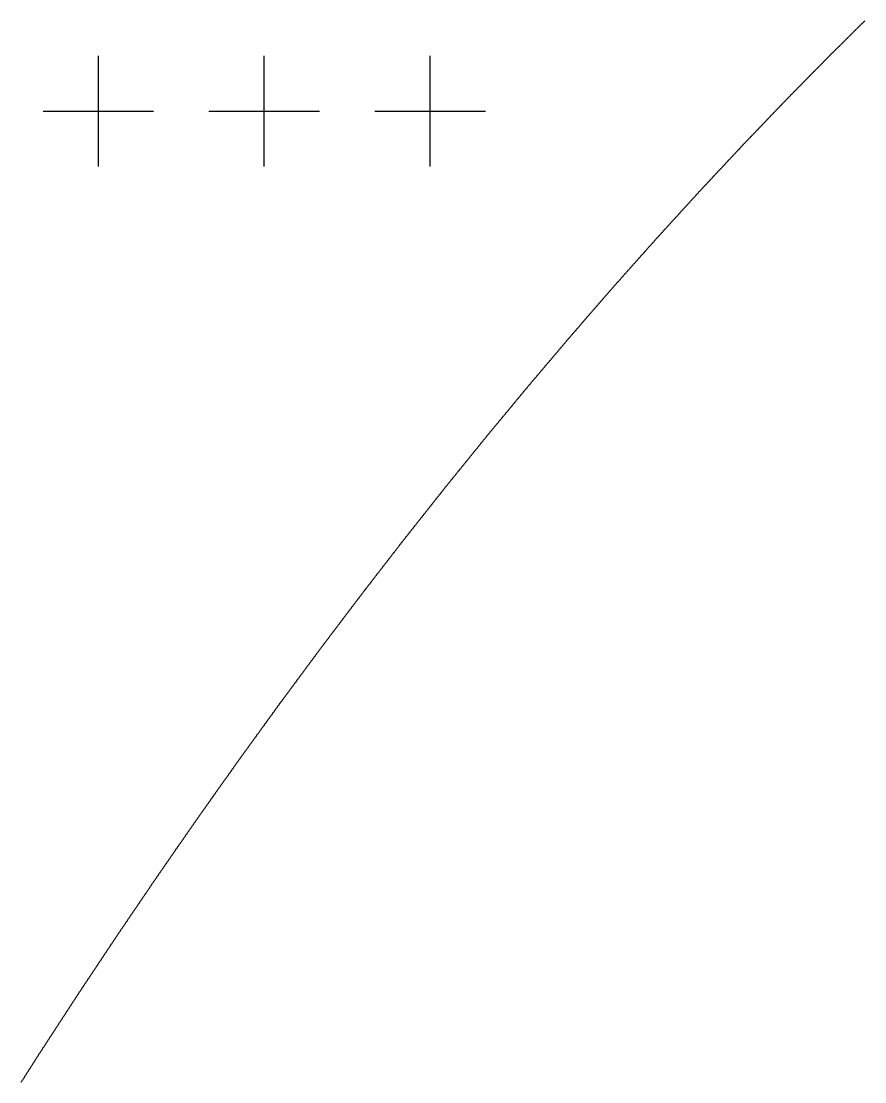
# Model space of a CAD drawing. Extents: x 2 to 292, y 1 to 254.
# Drawn here: x 76.18 to 91.43, y 37.47 to 56.65 of the extents above; entities that cross this region are included whole.
import ezdxf

# ---------------------------------------------------------------- set-up
doc = ezdxf.new("R2010")
doc.units = 0
doc.header["$PDMODE"] = 2
doc.header["$PDSIZE"] = 1
doc.layers.get('0').update_dxf_attribs({"linetype": 'CONTINUOUS'})
doc.layers.add('DRILLING', color=3, linetype='CONTINUOUS')

# ---------------------------------------------------------------- blocks, each defined once
blk = doc.blocks.new('*U101')
at = {"layer": 'DRILLING'}
blk.add_point((0, 0), dxfattribs=at)
blk = doc.blocks.new('*U102')
at = {"layer": 'DRILLING', "color": 0, "linetype": 'BYBLOCK'}
for p in [(0, 0), (3, 0), (6, 0)]:
    blk.add_blockref('*U101', p, dxfattribs=at)

msp = doc.modelspace()

# ---------------------------------------------------------------- linework, layer by layer
msp.add_polyline3d([(76.1783, 37.4663, 0), (76.1855, 37.4777, 0), (76.1927, 37.4891, 0), (76.2, 37.5005, 0), (76.2072, 37.5119, 0), (76.2144, 37.5233, 0), (76.2217, 37.5347, 0), (76.2289, 37.546, 0), (76.2361, 37.5574, 0), (76.2434, 37.5688, 0), (76.2506, 37.5802, 0), (76.2578, 37.5916, 0), (76.2651, 37.603, 0), (76.2723, 37.6143, 0), (76.2795, 37.6257, 0), (76.2868, 37.6371, 0), (76.294, 37.6485, 0), (76.3012, 37.6599, 0), (76.3085, 37.6713, 0), (76.3157, 37.6827, 0), (76.3229, 37.694, 0), (76.3302, 37.7054, 0), (76.3374, 37.7168, 0), (76.3446, 37.7282, 0), (76.3519, 37.7396, 0), (76.3591, 37.751, 0), (76.3663, 37.7623, 0), (76.3736, 37.7737, 0), (76.3808, 37.7851, 0), (76.388, 37.7965, 0), (76.3953, 37.8079, 0), (76.4025, 37.8193, 0), (76.4098, 37.8307, 0), (76.417, 37.842, 0), (76.4242, 37.8534, 0), (76.4315, 37.8648, 0), (76.4387, 37.8762, 0), (76.4459, 37.8876, 0), (76.4532, 37.899, 0), (76.4604, 37.9103, 0), (76.4676, 37.9217, 0), (76.4749, 37.9331, 0), (76.4822, 37.9444, 0), (76.4896, 37.9558, 0), (76.497, 37.9671, 0), (76.5043, 37.9784, 0), (76.5117, 37.9897, 0), (76.5191, 38.0011, 0), (76.5265, 38.0124, 0), (76.5338, 38.0237, 0), (76.5412, 38.035, 0), (76.5486, 38.0464, 0), (76.556, 38.0577, 0), (76.5633, 38.069, 0), (76.5707, 38.0803, 0), (76.5781, 38.0917, 0), (76.5855, 38.103, 0), (76.5928, 38.1143, 0), (76.6002, 38.1256, 0), (76.6076, 38.137, 0), (76.615, 38.1483, 0), (76.6223, 38.1596, 0), (76.6297, 38.1709, 0), (76.6371, 38.1823, 0), (76.6445, 38.1936, 0), (76.6518, 38.2049, 0), (76.6592, 38.2162, 0), (76.6666, 38.2276, 0), (76.674, 38.2389, 0), (76.6813, 38.2502, 0), (76.6887, 38.2615, 0), (76.6961, 38.2729, 0), (76.7035, 38.2842, 0), (76.7108, 38.2955, 0), (76.7182, 38.3068, 0), (76.7256, 38.3182, 0), (76.733, 38.3295, 0), (76.7403, 38.3408, 0), (76.7477, 38.3521, 0), (76.7551, 38.3635, 0), (76.7625, 38.3748, 0), (76.7698, 38.3861, 0), (76.7772, 38.3974, 0), (76.7846, 38.4088, 0), (76.792, 38.4201, 0), (76.7993, 38.4314, 0), (76.8067, 38.4428, 0), (76.8141, 38.4541, 0), (76.8215, 38.4654, 0), (76.8288, 38.4767, 0), (76.8362, 38.4881, 0), (76.8436, 38.4994, 0), (76.851, 38.5107, 0), (76.8583, 38.522, 0), (76.8657, 38.5334, 0), (76.8731, 38.5447, 0), (76.8805, 38.556, 0), (76.8878, 38.5673, 0), (76.8952, 38.5787, 0), (76.9026, 38.59, 0), (76.91, 38.6013, 0), (76.9173, 38.6126, 0), (76.9247, 38.624, 0), (76.9321, 38.6353, 0), (76.9395, 38.6466, 0), (76.9468, 38.6579, 0), (76.9542, 38.6693, 0), (76.9616, 38.6806, 0), (76.969, 38.6919, 0), (76.9763, 38.7032, 0), (76.9837, 38.7146, 0), (76.9911, 38.7259, 0), (76.9985, 38.7372, 0), (77.0058, 38.7485, 0), (77.0132, 38.7599, 0), (77.0206, 38.7712, 0), (77.028, 38.7825, 0), (77.0353, 38.7938, 0), (77.0427, 38.8052, 0), (77.0501, 38.8165, 0), (77.0575, 38.8278, 0), (77.0648, 38.8391, 0), (77.0722, 38.8505, 0), (77.0796, 38.8618, 0), (77.087, 38.8731, 0), (77.0943, 38.8844, 0), (77.1017, 38.8958, 0), (77.1091, 38.9071, 0), (77.1165, 38.9184, 0), (77.1238, 38.9297, 0), (77.1312, 38.9411, 0), (77.1386, 38.9524, 0), (77.146, 38.9637, 0), (77.1533, 38.975, 0), (77.1607, 38.9864, 0), (77.1681, 38.9977, 0), (77.1755, 39.009, 0), (77.1828, 39.0203, 0), (77.1902, 39.0317, 0), (77.1976, 39.0429, 0), (77.2051, 39.0541, 0), (77.2125, 39.0653, 0), (77.2199, 39.0765, 0), (77.2274, 39.0877, 0), (77.2348, 39.0989, 0), (77.2423, 39.1101, 0), (77.2497, 39.1213, 0), (77.2571, 39.1325, 0), (77.2646, 39.1436, 0), (77.272, 39.1548, 0), (77.2795, 39.166, 0), (77.2869, 39.1772, 0), (77.2944, 39.1884, 0), (77.3018, 39.1996, 0), (77.3092, 39.2108, 0), (77.3167, 39.222, 0), (77.3241, 39.2332, 0), (77.3316, 39.2444, 0), (77.339, 39.2555, 0), (77.3464, 39.2667, 0), (77.3539, 39.2779, 0), (77.3613, 39.2891, 0), (77.3688, 39.3003, 0), (77.3762, 39.3115, 0), (77.3837, 39.3227, 0), (77.3911, 39.3339, 0), (77.3985, 39.3451, 0), (77.406, 39.3563, 0), (77.4134, 39.3675, 0), (77.4209, 39.3786, 0), (77.4283, 39.3898, 0), (77.4357, 39.401, 0), (77.4432, 39.4122, 0), (77.4506, 39.4234, 0), (77.4581, 39.4346, 0), (77.4655, 39.4458, 0), (77.473, 39.457, 0), (77.4804, 39.4682, 0), (77.4878, 39.4794, 0), (77.4953, 39.4905, 0), (77.5027, 39.5017, 0), (77.5102, 39.5129, 0), (77.5176, 39.5241, 0), (77.525, 39.5353, 0), (77.5325, 39.5465, 0), (77.5399, 39.5577, 0), (77.5474, 39.5689, 0), (77.5548, 39.5801, 0), (77.5622, 39.5913, 0), (77.5697, 39.6024, 0), (77.5771, 39.6136, 0), (77.5846, 39.6248, 0), (77.592, 39.636, 0), (77.5995, 39.6472, 0), (77.6069, 39.6584, 0), (77.6143, 39.6696, 0), (77.6218, 39.6808, 0), (77.6292, 39.692, 0), (77.6367, 39.7032, 0), (77.6441, 39.7143, 0), (77.6515, 39.7255, 0), (77.659, 39.7367, 0), (77.6664, 39.7479, 0), (77.6739, 39.7591, 0), (77.6813, 39.7703, 0), (77.6888, 39.7815, 0), (77.6962, 39.7927, 0), (77.7036, 39.8039, 0), (77.7111, 39.8151, 0), (77.7185, 39.8263, 0), (77.726, 39.8374, 0), (77.7334, 39.8486, 0), (77.7408, 39.8598, 0), (77.7483, 39.871, 0), (77.7557, 39.8822, 0), (77.7632, 39.8934, 0), (77.7706, 39.9046, 0), (77.7781, 39.9158, 0), (77.7855, 39.927, 0), (77.7929, 39.9382, 0), (77.8004, 39.9493, 0), (77.8078, 39.9605, 0), (77.8153, 39.9717, 0), (77.8227, 39.9829, 0), (77.8301, 39.9941, 0), (77.8376, 40.0053, 0), (77.845, 40.0165, 0), (77.8525, 40.0277, 0), (77.8599, 40.0389, 0), (77.8673, 40.0501, 0), (77.8748, 40.0612, 0), (77.8822, 40.0724, 0), (77.8897, 40.0836, 0), (77.8971, 40.0948, 0), (77.9046, 40.106, 0), (77.912, 40.1172, 0), (77.9194, 40.1284, 0), (77.9269, 40.1394, 0), (77.9344, 40.1504, 0), (77.9419, 40.1615, 0), (77.9493, 40.1725, 0), (77.9568, 40.1835, 0), (77.9643, 40.1945, 0), (77.9718, 40.2055, 0), (77.9793, 40.2165, 0), (77.9867, 40.2275, 0), (77.9942, 40.2385, 0), (78.0017, 40.2495, 0), (78.0092, 40.2606, 0), (78.0167, 40.2716, 0), (78.0241, 40.2826, 0), (78.0316, 40.2936, 0), (78.0391, 40.3046, 0), (78.0466, 40.3156, 0), (78.0541, 40.3266, 0), (78.0615, 40.3376, 0), (78.069, 40.3487, 0), (78.0765, 40.3597, 0), (78.084, 40.3707, 0), (78.0915, 40.3817, 0), (78.0989, 40.3927, 0), (78.1064, 40.4037, 0), (78.1139, 40.4147, 0), (78.1214, 40.4257, 0), (78.1288, 40.4367, 0), (78.1363, 40.4478, 0), (78.1438, 40.4588, 0), (78.1513, 40.4698, 0), (78.1588, 40.4808, 0), (78.1662, 40.4918, 0), (78.1737, 40.5028, 0), (78.1812, 40.5138, 0), (78.1887, 40.5248, 0), (78.1962, 40.5359, 0), (78.2036, 40.5469, 0), (78.2111, 40.5579, 0), (78.2186, 40.5689, 0), (78.2261, 40.5799, 0), (78.2336, 40.5909, 0), (78.241, 40.6019, 0), (78.2485, 40.6129, 0), (78.256, 40.6239, 0), (78.2635, 40.635, 0), (78.2709, 40.646, 0), (78.2784, 40.657, 0), (78.2859, 40.668, 0), (78.2934, 40.679, 0), (78.3009, 40.69, 0), (78.3083, 40.701, 0), (78.3158, 40.712, 0), (78.3233, 40.723, 0), (78.3308, 40.7341, 0), (78.3383, 40.7451, 0), (78.3457, 40.7561, 0), (78.3532, 40.7671, 0), (78.3607, 40.7781, 0), (78.3682, 40.7891, 0), (78.3757, 40.8001, 0), (78.3831, 40.8111, 0), (78.3906, 40.8222, 0), (78.3981, 40.8332, 0), (78.4056, 40.8442, 0), (78.4131, 40.8552, 0), (78.4205, 40.8662, 0), (78.428, 40.8772, 0), (78.4355, 40.8882, 0), (78.443, 40.8992, 0), (78.4504, 40.9102, 0), (78.4579, 40.9213, 0), (78.4654, 40.9323, 0), (78.4729, 40.9433, 0), (78.4804, 40.9543, 0), (78.4878, 40.9653, 0), (78.4953, 40.9763, 0), (78.5028, 40.9873, 0), (78.5103, 40.9983, 0), (78.5178, 41.0094, 0), (78.5252, 41.0204, 0), (78.5327, 41.0314, 0), (78.5402, 41.0424, 0), (78.5477, 41.0534, 0), (78.5552, 41.0644, 0), (78.5626, 41.0754, 0), (78.5701, 41.0864, 0), (78.5776, 41.0974, 0), (78.5851, 41.1085, 0), (78.5925, 41.1195, 0), (78.6, 41.1305, 0), (78.6075, 41.1415, 0), (78.615, 41.1525, 0), (78.6225, 41.1635, 0), (78.6299, 41.1745, 0), (78.6374, 41.1855, 0), (78.6449, 41.1965, 0), (78.6524, 41.2075, 0), (78.6599, 41.2183, 0), (78.6674, 41.2292, 0), (78.6749, 41.24, 0), (78.6825, 41.2508, 0), (78.69, 41.2617, 0), (78.6975, 41.2725, 0), (78.705, 41.2833, 0), (78.7125, 41.2942, 0), (78.72, 41.305, 0), (78.7276, 41.3158, 0), (78.7351, 41.3267, 0), (78.7426, 41.3375, 0), (78.7501, 41.3483, 0), (78.7576, 41.3592, 0), (78.7651, 41.37, 0), (78.7727, 41.3808, 0), (78.7802, 41.3917, 0), (78.7877, 41.4025, 0), (78.7952, 41.4133, 0), (78.8027, 41.4242, 0), (78.8102, 41.435, 0), (78.8178, 41.4458, 0), (78.8253, 41.4567, 0), (78.8328, 41.4675, 0), (78.8403, 41.4783, 0), (78.8478, 41.4892, 0), (78.8553, 41.5, 0), (78.8629, 41.5108, 0), (78.8704, 41.5217, 0), (78.8779, 41.5325, 0), (78.8854, 41.5433, 0), (78.8929, 41.5542, 0), (78.9004, 41.565, 0), (78.908, 41.5758, 0), (78.9155, 41.5867, 0), (78.923, 41.5975, 0), (78.9305, 41.6083, 0), (78.938, 41.6192, 0), (78.9455, 41.63, 0), (78.953, 41.6408, 0), (78.9606, 41.6517, 0), (78.9681, 41.6625, 0), (78.9756, 41.6733, 0), (78.9831, 41.6842, 0), (78.9906, 41.695, 0), (78.9981, 41.7058, 0), (79.0057, 41.7167, 0), (79.0132, 41.7275, 0), (79.0207, 41.7383, 0), (79.0282, 41.7492, 0), (79.0357, 41.76, 0), (79.0432, 41.7708, 0), (79.0508, 41.7817, 0), (79.0583, 41.7925, 0), (79.0658, 41.8033, 0), (79.0733, 41.8142, 0), (79.0808, 41.825, 0), (79.0883, 41.8358, 0), (79.0959, 41.8467, 0), (79.1034, 41.8575, 0), (79.1109, 41.8683, 0), (79.1184, 41.8792, 0), (79.1259, 41.89, 0), (79.1334, 41.9008, 0), (79.141, 41.9117, 0), (79.1485, 41.9225, 0), (79.156, 41.9333, 0), (79.1635, 41.9442, 0), (79.171, 41.955, 0), (79.1785, 41.9658, 0), (79.1861, 41.9767, 0), (79.1936, 41.9875, 0), (79.2011, 41.9983, 0), (79.2086, 42.0092, 0), (79.2161, 42.02, 0), (79.2236, 42.0308, 0), (79.2312, 42.0417, 0), (79.2387, 42.0525, 0), (79.2462, 42.0633, 0), (79.2537, 42.0742, 0), (79.2612, 42.085, 0), (79.2687, 42.0958, 0), (79.2763, 42.1067, 0), (79.2838, 42.1175, 0), (79.2913, 42.1283, 0), (79.2988, 42.1392, 0), (79.3063, 42.15, 0), (79.3138, 42.1608, 0), (79.3214, 42.1717, 0), (79.3289, 42.1825, 0), (79.3364, 42.1933, 0), (79.3439, 42.2042, 0), (79.3514, 42.215, 0), (79.3589, 42.2258, 0), (79.3665, 42.2367, 0), (79.374, 42.2475, 0), (79.3815, 42.2583, 0), (79.389, 42.269, 0), (79.3966, 42.2797, 0), (79.4041, 42.2903, 0), (79.4117, 42.301, 0), (79.4192, 42.3116, 0), (79.4268, 42.3223, 0), (79.4343, 42.333, 0), (79.4419, 42.3436, 0), (79.4495, 42.3543, 0), (79.457, 42.3649, 0), (79.4646, 42.3756, 0), (79.4721, 42.3862, 0), (79.4797, 42.3969, 0), (79.4872, 42.4075, 0), (79.4948, 42.4182, 0), (79.5023, 42.4288, 0), (79.5099, 42.4395, 0), (79.5174, 42.4502, 0), (79.525, 42.4608, 0), (79.5325, 42.4715, 0), (79.5401, 42.4821, 0), (79.5476, 42.4928, 0), (79.5552, 42.5034, 0), (79.5628, 42.5141, 0), (79.5703, 42.5247, 0), (79.5779, 42.5354, 0), (79.5854, 42.546, 0), (79.593, 42.5567, 0), (79.6005, 42.5674, 0), (79.6081, 42.578, 0), (79.6156, 42.5887, 0), (79.6232, 42.5993, 0), (79.6307, 42.61, 0), (79.6383, 42.6206, 0), (79.6458, 42.6313, 0), (79.6534, 42.6419, 0), (79.661, 42.6526, 0), (79.6685, 42.6632, 0), (79.6761, 42.6739, 0), (79.6836, 42.6846, 0), (79.6912, 42.6952, 0), (79.6987, 42.7059, 0), (79.7063, 42.7165, 0), (79.7138, 42.7272, 0), (79.7214, 42.7378, 0), (79.7289, 42.7485, 0), (79.7365, 42.7591, 0), (79.744, 42.7698, 0), (79.7516, 42.7804, 0), (79.7591, 42.7911, 0), (79.7667, 42.8018, 0), (79.7743, 42.8124, 0), (79.7818, 42.8231, 0), (79.7894, 42.8337, 0), (79.7969, 42.8444, 0), (79.8045, 42.855, 0), (79.812, 42.8657, 0), (79.8196, 42.8763, 0), (79.8271, 42.887, 0), (79.8347, 42.8976, 0), (79.8422, 42.9083, 0), (79.8498, 42.919, 0), (79.8573, 42.9296, 0), (79.8649, 42.9403, 0), (79.8724, 42.9509, 0), (79.88, 42.9616, 0), (79.8876, 42.9722, 0), (79.8951, 42.9829, 0), (79.9027, 42.9935, 0), (79.9102, 43.0042, 0), (79.9178, 43.0148, 0), (79.9253, 43.0255, 0), (79.9329, 43.0362, 0), (79.9404, 43.0468, 0), (79.948, 43.0575, 0), (79.9555, 43.0681, 0), (79.9631, 43.0788, 0), (79.9706, 43.0894, 0), (79.9782, 43.1001, 0), (79.9857, 43.1107, 0), (79.9933, 43.1214, 0), (80.0009, 43.1321, 0), (80.0084, 43.1427, 0), (80.016, 43.1534, 0), (80.0235, 43.164, 0), (80.0311, 43.1747, 0), (80.0386, 43.1853, 0), (80.0462, 43.196, 0), (80.0537, 43.2066, 0), (80.0613, 43.2173, 0), (80.0688, 43.2279, 0), (80.0764, 43.2386, 0), (80.0839, 43.2493, 0), (80.0915, 43.2599, 0), (80.0991, 43.2706, 0), (80.1066, 43.2812, 0), (80.1142, 43.2919, 0), (80.1217, 43.3025, 0), (80.1293, 43.313, 0), (80.1369, 43.3234, 0), (80.1445, 43.3339, 0), (80.1521, 43.3444, 0), (80.1597, 43.3549, 0), (80.1673, 43.3654, 0), (80.1748, 43.3758, 0), (80.1824, 43.3863, 0), (80.19, 43.3968, 0), (80.1976, 43.4073, 0), (80.2052, 43.4177, 0), (80.2128, 43.4282, 0), (80.2204, 43.4387, 0), (80.228, 43.4492, 0), (80.2356, 43.4596, 0), (80.2432, 43.4701, 0), (80.2508, 43.4806, 0), (80.2583, 43.4911, 0), (80.2659, 43.5015, 0), (80.2735, 43.512, 0), (80.2811, 43.5225, 0), (80.2887, 43.533, 0), (80.2963, 43.5435, 0), (80.3039, 43.5539, 0), (80.3115, 43.5644, 0), (80.3191, 43.5749, 0), (80.3267, 43.5854, 0), (80.3342, 43.5958, 0), (80.3418, 43.6063, 0), (80.3494, 43.6168, 0), (80.357, 43.6273, 0), (80.3646, 43.6377, 0), (80.3722, 43.6482, 0), (80.3798, 43.6587, 0), (80.3874, 43.6692, 0), (80.395, 43.6796, 0), (80.4026, 43.6901, 0), (80.4101, 43.7006, 0), (80.4177, 43.7111, 0), (80.4253, 43.7215, 0), (80.4329, 43.732, 0), (80.4405, 43.7425, 0), (80.4481, 43.753, 0), (80.4557, 43.7635, 0), (80.4633, 43.7739, 0), (80.4709, 43.7844, 0), (80.4785, 43.7949, 0), (80.486, 43.8054, 0), (80.4936, 43.8158, 0), (80.5012, 43.8263, 0), (80.5088, 43.8368, 0), (80.5164, 43.8473, 0), (80.524, 43.8577, 0), (80.5316, 43.8682, 0), (80.5392, 43.8787, 0), (80.5468, 43.8892, 0), (80.5544, 43.8996, 0), (80.5619, 43.9101, 0), (80.5695, 43.9206, 0), (80.5771, 43.9311, 0), (80.5847, 43.9416, 0), (80.5923, 43.952, 0), (80.5999, 43.9625, 0), (80.6075, 43.973, 0), (80.6151, 43.9835, 0), (80.6227, 43.9939, 0), (80.6303, 44.0044, 0), (80.6379, 44.0149, 0), (80.6454, 44.0254, 0), (80.653, 44.0358, 0), (80.6606, 44.0463, 0), (80.6682, 44.0568, 0), (80.6758, 44.0673, 0), (80.6834, 44.0777, 0), (80.691, 44.0882, 0), (80.6986, 44.0987, 0), (80.7062, 44.1092, 0), (80.7138, 44.1196, 0), (80.7213, 44.1301, 0), (80.7289, 44.1406, 0), (80.7365, 44.1511, 0), (80.7441, 44.1616, 0), (80.7517, 44.172, 0), (80.7593, 44.1825, 0), (80.7669, 44.193, 0), (80.7745, 44.2035, 0), (80.7821, 44.2139, 0), (80.7897, 44.2244, 0), (80.7972, 44.2349, 0), (80.8048, 44.2454, 0), (80.8124, 44.2558, 0), (80.82, 44.2663, 0), (80.8276, 44.2768, 0), (80.8352, 44.2873, 0), (80.8428, 44.2977, 0), (80.8504, 44.3082, 0), (80.858, 44.3187, 0), (80.8656, 44.3291, 0), (80.8732, 44.3394, 0), (80.8808, 44.3497, 0), (80.8885, 44.36, 0), (80.8961, 44.3703, 0), (80.9037, 44.3806, 0), (80.9113, 44.3909, 0), (80.919, 44.4012, 0), (80.9266, 44.4115, 0), (80.9342, 44.4217, 0), (80.9418, 44.432, 0), (80.9495, 44.4423, 0), (80.9571, 44.4526, 0), (80.9647, 44.4629, 0), (80.9724, 44.4732, 0), (80.98, 44.4835, 0), (80.9876, 44.4938, 0), (80.9952, 44.5041, 0), (81.0029, 44.5144, 0), (81.0105, 44.5247, 0), (81.0181, 44.535, 0), (81.0257, 44.5453, 0), (81.0334, 44.5556, 0), (81.041, 44.5659, 0), (81.0486, 44.5762, 0), (81.0562, 44.5865, 0), (81.0639, 44.5968, 0), (81.0715, 44.6071, 0), (81.0791, 44.6174, 0), (81.0868, 44.6277, 0), (81.0944, 44.638, 0), (81.102, 44.6483, 0), (81.1096, 44.6586, 0), (81.1173, 44.6689, 0), (81.1249, 44.6792, 0), (81.1325, 44.6895, 0), (81.1401, 44.6998, 0), (81.1478, 44.7101, 0), (81.1554, 44.7204, 0), (81.163, 44.7307, 0), (81.1706, 44.741, 0), (81.1783, 44.7513, 0), (81.1859, 44.7616, 0), (81.1935, 44.7719, 0), (81.2011, 44.7822, 0), (81.2088, 44.7925, 0), (81.2164, 44.8028, 0), (81.224, 44.8131, 0), (81.2317, 44.8234, 0), (81.2393, 44.8337, 0), (81.2469, 44.844, 0), (81.2545, 44.8543, 0), (81.2622, 44.8646, 0), (81.2698, 44.8749, 0), (81.2774, 44.8852, 0), (81.285, 44.8955, 0), (81.2927, 44.9058, 0), (81.3003, 44.9161, 0), (81.3079, 44.9264, 0), (81.3155, 44.9367, 0), (81.3232, 44.947, 0), (81.3308, 44.9573, 0), (81.3384, 44.9676, 0), (81.3461, 44.9779, 0), (81.3537, 44.9881, 0), (81.3613, 44.9984, 0), (81.3689, 45.0087, 0), (81.3766, 45.019, 0), (81.3842, 45.0293, 0), (81.3918, 45.0396, 0), (81.3994, 45.0499, 0), (81.4071, 45.0602, 0), (81.4147, 45.0705, 0), (81.4223, 45.0808, 0), (81.4299, 45.0911, 0), (81.4376, 45.1014, 0), (81.4452, 45.1117, 0), (81.4528, 45.122, 0), (81.4605, 45.1323, 0), (81.4681, 45.1426, 0), (81.4757, 45.1529, 0), (81.4833, 45.1632, 0), (81.491, 45.1735, 0), (81.4986, 45.1838, 0), (81.5062, 45.1941, 0), (81.5138, 45.2044, 0), (81.5215, 45.2147, 0), (81.5291, 45.225, 0), (81.5367, 45.2353, 0), (81.5443, 45.2456, 0), (81.552, 45.2559, 0), (81.5596, 45.2662, 0), (81.5672, 45.2765, 0), (81.5749, 45.2868, 0), (81.5825, 45.2971, 0), (81.5901, 45.3074, 0), (81.5977, 45.3177, 0), (81.6054, 45.328, 0), (81.613, 45.3381, 0), (81.6207, 45.3482, 0), (81.6284, 45.3583, 0), (81.636, 45.3685, 0), (81.6437, 45.3786, 0), (81.6513, 45.3887, 0), (81.659, 45.3988, 0), (81.6667, 45.4089, 0), (81.6743, 45.4191, 0), (81.682, 45.4292, 0), (81.6897, 45.4393, 0), (81.6973, 45.4494, 0), (81.705, 45.4595, 0), (81.7126, 45.4697, 0), (81.7203, 45.4798, 0), (81.728, 45.4899, 0), (81.7356, 45.5, 0), (81.7433, 45.5101, 0), (81.751, 45.5203, 0), (81.7586, 45.5304, 0), (81.7663, 45.5405, 0), (81.7739, 45.5506, 0), (81.7816, 45.5607, 0), (81.7893, 45.5709, 0), (81.7969, 45.581, 0), (81.8046, 45.5911, 0), (81.8123, 45.6012, 0), (81.8199, 45.6113, 0), (81.8276, 45.6215, 0), (81.8352, 45.6316, 0), (81.8429, 45.6417, 0), (81.8506, 45.6518, 0), (81.8582, 45.6619, 0), (81.8659, 45.6721, 0), (81.8736, 45.6822, 0), (81.8812, 45.6923, 0), (81.8889, 45.7024, 0), (81.8965, 45.7125, 0), (81.9042, 45.7227, 0), (81.9119, 45.7328, 0), (81.9195, 45.7429, 0), (81.9272, 45.753, 0), (81.9349, 45.7631, 0), (81.9425, 45.7733, 0), (81.9502, 45.7834, 0), (81.9579, 45.7935, 0), (81.9655, 45.8036, 0), (81.9732, 45.8137, 0), (81.9808, 45.8239, 0), (81.9885, 45.834, 0), (81.9962, 45.8441, 0), (82.0038, 45.8542, 0), (82.0115, 45.8643, 0), (82.0192, 45.8745, 0), (82.0268, 45.8846, 0), (82.0345, 45.8947, 0), (82.0421, 45.9048, 0), (82.0498, 45.9149, 0), (82.0575, 45.9251, 0), (82.0651, 45.9352, 0), (82.0728, 45.9453, 0), (82.0805, 45.9554, 0), (82.0881, 45.9655, 0), (82.0958, 45.9757, 0), (82.1034, 45.9858, 0), (82.1111, 45.9959, 0), (82.1188, 46.006, 0), (82.1264, 46.0162, 0), (82.1341, 46.0263, 0), (82.1418, 46.0364, 0), (82.1494, 46.0465, 0), (82.1571, 46.0566, 0), (82.1647, 46.0668, 0), (82.1724, 46.0769, 0), (82.1801, 46.087, 0), (82.1877, 46.0971, 0), (82.1954, 46.1072, 0), (82.2031, 46.1174, 0), (82.2107, 46.1275, 0), (82.2184, 46.1376, 0), (82.226, 46.1477, 0), (82.2337, 46.1578, 0), (82.2414, 46.168, 0), (82.249, 46.1781, 0), (82.2567, 46.1882, 0), (82.2644, 46.1983, 0), (82.272, 46.2084, 0), (82.2797, 46.2186, 0), (82.2873, 46.2287, 0), (82.295, 46.2388, 0), (82.3027, 46.2489, 0), (82.3103, 46.259, 0), (82.318, 46.2692, 0), (82.3257, 46.2793, 0), (82.3333, 46.2894, 0), (82.341, 46.2995, 0), (82.3487, 46.3096, 0), (82.3563, 46.3197, 0), (82.364, 46.3296, 0), (82.3717, 46.3395, 0), (82.3794, 46.3495, 0), (82.3871, 46.3594, 0), (82.3948, 46.3694, 0), (82.4025, 46.3793, 0), (82.4102, 46.3893, 0), (82.4179, 46.3992, 0), (82.4256, 46.4091, 0), (82.4333, 46.4191, 0), (82.441, 46.429, 0), (82.4487, 46.439, 0), (82.4564, 46.4489, 0), (82.4641, 46.4589, 0), (82.4718, 46.4688, 0), (82.4795, 46.4787, 0), (82.4872, 46.4887, 0), (82.4949, 46.4986, 0), (82.5026, 46.5086, 0), (82.5103, 46.5185, 0), (82.518, 46.5285, 0), (82.5257, 46.5384, 0), (82.5334, 46.5483, 0), (82.5411, 46.5583, 0), (82.5488, 46.5682, 0), (82.5565, 46.5782, 0), (82.5642, 46.5881, 0), (82.5719, 46.5981, 0), (82.5796, 46.608, 0), (82.5873, 46.6179, 0), (82.595, 46.6279, 0), (82.6027, 46.6378, 0), (82.6104, 46.6478, 0), (82.6181, 46.6577, 0), (82.6258, 46.6676, 0), (82.6335, 46.6776, 0), (82.6412, 46.6875, 0), (82.6489, 46.6975, 0), (82.6566, 46.7074, 0), (82.6643, 46.7174, 0), (82.672, 46.7273, 0), (82.6797, 46.7372, 0), (82.6874, 46.7472, 0), (82.6951, 46.7571, 0), (82.7028, 46.7671, 0), (82.7105, 46.777, 0), (82.7182, 46.787, 0), (82.7259, 46.7969, 0), (82.7336, 46.8068, 0), (82.7413, 46.8168, 0), (82.749, 46.8267, 0), (82.7567, 46.8367, 0), (82.7644, 46.8466, 0), (82.7721, 46.8566, 0), (82.7798, 46.8665, 0), (82.7875, 46.8764, 0), (82.7952, 46.8864, 0), (82.8029, 46.8963, 0), (82.8105, 46.9063, 0), (82.8182, 46.9162, 0), (82.8259, 46.9261, 0), (82.8336, 46.9361, 0), (82.8413, 46.946, 0), (82.849, 46.956, 0), (82.8567, 46.9659, 0), (82.8644, 46.9759, 0), (82.8721, 46.9858, 0), (82.8798, 46.9957, 0), (82.8875, 47.0057, 0), (82.8952, 47.0156, 0), (82.9029, 47.0256, 0), (82.9106, 47.0355, 0), (82.9183, 47.0455, 0), (82.926, 47.0554, 0), (82.9337, 47.0653, 0), (82.9414, 47.0753, 0), (82.9491, 47.0852, 0), (82.9568, 47.0952, 0), (82.9645, 47.1051, 0), (82.9722, 47.1151, 0), (82.9799, 47.125, 0), (82.9876, 47.1349, 0), (82.9953, 47.1449, 0), (83.003, 47.1548, 0), (83.0107, 47.1648, 0), (83.0184, 47.1747, 0), (83.0261, 47.1847, 0), (83.0338, 47.1946, 0), (83.0415, 47.2045, 0), (83.0492, 47.2145, 0), (83.0569, 47.2244, 0), (83.0646, 47.2344, 0), (83.0723, 47.2443, 0), (83.08, 47.2542, 0), (83.0877, 47.2642, 0), (83.0954, 47.2741, 0), (83.1031, 47.2841, 0), (83.1108, 47.2938, 0), (83.1186, 47.3036, 0), (83.1263, 47.3134, 0), (83.134, 47.3231, 0), (83.1418, 47.3329, 0), (83.1495, 47.3427, 0), (83.1572, 47.3524, 0), (83.165, 47.3622, 0), (83.1727, 47.372, 0), (83.1804, 47.3817, 0), (83.1882, 47.3915, 0), (83.1959, 47.4013, 0), (83.2036, 47.411, 0), (83.2114, 47.4208, 0), (83.2191, 47.4306, 0), (83.2268, 47.4403, 0), (83.2346, 47.4501, 0), (83.2423, 47.4598, 0), (83.25, 47.4696, 0), (83.2578, 47.4794, 0), (83.2655, 47.4891, 0), (83.2732, 47.4989, 0), (83.281, 47.5087, 0), (83.2887, 47.5184, 0), (83.2964, 47.5282, 0), (83.3042, 47.538, 0), (83.3119, 47.5477, 0), (83.3197, 47.5575, 0), (83.3274, 47.5673, 0), (83.3351, 47.577, 0), (83.3429, 47.5868, 0), (83.3506, 47.5966, 0), (83.3583, 47.6063, 0), (83.3661, 47.6161, 0), (83.3738, 47.6258, 0), (83.3815, 47.6356, 0), (83.3893, 47.6454, 0), (83.397, 47.6551, 0), (83.4047, 47.6649, 0), (83.4125, 47.6747, 0), (83.4202, 47.6844, 0), (83.4279, 47.6942, 0), (83.4357, 47.704, 0), (83.4434, 47.7137, 0), (83.4511, 47.7235, 0), (83.4589, 47.7333, 0), (83.4666, 47.743, 0), (83.4743, 47.7528, 0), (83.4821, 47.7626, 0), (83.4898, 47.7723, 0), (83.4975, 47.7821, 0), (83.5053, 47.7918, 0), (83.513, 47.8016, 0), (83.5207, 47.8114, 0), (83.5285, 47.8211, 0), (83.5362, 47.8309, 0), (83.5439, 47.8407, 0), (83.5517, 47.8504, 0), (83.5594, 47.8602, 0), (83.5671, 47.87, 0), (83.5749, 47.8797, 0), (83.5826, 47.8895, 0), (83.5903, 47.8993, 0), (83.5981, 47.909, 0), (83.6058, 47.9188, 0), (83.6135, 47.9286, 0), (83.6213, 47.9383, 0), (83.629, 47.9481, 0), (83.6368, 47.9578, 0), (83.6445, 47.9676, 0), (83.6522, 47.9774, 0), (83.66, 47.9871, 0), (83.6677, 47.9969, 0), (83.6754, 48.0067, 0), (83.6832, 48.0164, 0), (83.6909, 48.0262, 0), (83.6986, 48.036, 0), (83.7064, 48.0457, 0), (83.7141, 48.0555, 0), (83.7218, 48.0653, 0), (83.7296, 48.075, 0), (83.7373, 48.0848, 0), (83.745, 48.0946, 0), (83.7528, 48.1043, 0), (83.7605, 48.1141, 0), (83.7682, 48.1239, 0), (83.776, 48.1336, 0), (83.7837, 48.1434, 0), (83.7914, 48.1531, 0), (83.7992, 48.1629, 0), (83.8069, 48.1727, 0), (83.8146, 48.1824, 0), (83.8224, 48.1922, 0), (83.8301, 48.202, 0), (83.8378, 48.2117, 0), (83.8456, 48.2215, 0), (83.8533, 48.2313, 0), (83.8611, 48.241, 0), (83.8688, 48.2505, 0), (83.8766, 48.2601, 0), (83.8844, 48.2697, 0), (83.8921, 48.2793, 0), (83.8999, 48.2889, 0), (83.9077, 48.2985, 0), (83.9154, 48.3081, 0), (83.9232, 48.3177, 0), (83.931, 48.3272, 0), (83.9388, 48.3368, 0), (83.9465, 48.3464, 0), (83.9543, 48.356, 0), (83.9621, 48.3656, 0), (83.9698, 48.3752, 0), (83.9776, 48.3848, 0), (83.9854, 48.3944, 0), (83.9931, 48.4039, 0), (84.0009, 48.4135, 0), (84.0087, 48.4231, 0), (84.0164, 48.4327, 0), (84.0242, 48.4423, 0), (84.032, 48.4519, 0), (84.0398, 48.4615, 0), (84.0475, 48.4711, 0), (84.0553, 48.4806, 0), (84.0631, 48.4902, 0), (84.0708, 48.4998, 0), (84.0786, 48.5094, 0), (84.0864, 48.519, 0), (84.0941, 48.5286, 0), (84.1019, 48.5382, 0), (84.1097, 48.5478, 0), (84.1174, 48.5573, 0), (84.1252, 48.5669, 0), (84.133, 48.5765, 0), (84.1408, 48.5861, 0), (84.1485, 48.5957, 0), (84.1563, 48.6053, 0), (84.1641, 48.6149, 0), (84.1718, 48.6244, 0), (84.1796, 48.634, 0), (84.1874, 48.6436, 0), (84.1951, 48.6532, 0), (84.2029, 48.6628, 0), (84.2107, 48.6724, 0), (84.2184, 48.682, 0), (84.2262, 48.6916, 0), (84.234, 48.7011, 0), (84.2418, 48.7107, 0), (84.2495, 48.7203, 0), (84.2573, 48.7299, 0), (84.2651, 48.7395, 0), (84.2728, 48.7491, 0), (84.2806, 48.7587, 0), (84.2884, 48.7683, 0), (84.2961, 48.7778, 0), (84.3039, 48.7874, 0), (84.3117, 48.797, 0), (84.3195, 48.8066, 0), (84.3272, 48.8162, 0), (84.335, 48.8258, 0), (84.3428, 48.8354, 0), (84.3505, 48.845, 0), (84.3583, 48.8545, 0), (84.3661, 48.8641, 0), (84.3738, 48.8737, 0), (84.3816, 48.8833, 0), (84.3894, 48.8929, 0), (84.3971, 48.9025, 0), (84.4049, 48.9121, 0), (84.4127, 48.9217, 0), (84.4205, 48.9312, 0), (84.4282, 48.9408, 0), (84.436, 48.9504, 0), (84.4438, 48.96, 0), (84.4515, 48.9696, 0), (84.4593, 48.9792, 0), (84.4671, 48.9888, 0), (84.4748, 48.9984, 0), (84.4826, 49.0079, 0), (84.4904, 49.0175, 0), (84.4981, 49.0271, 0), (84.5059, 49.0367, 0), (84.5137, 49.0463, 0), (84.5215, 49.0559, 0), (84.5292, 49.0655, 0), (84.537, 49.0751, 0), (84.5448, 49.0846, 0), (84.5525, 49.0942, 0), (84.5603, 49.1038, 0), (84.5681, 49.1134, 0), (84.5758, 49.123, 0), (84.5836, 49.1326, 0), (84.5914, 49.1422, 0), (84.5991, 49.1518, 0), (84.6069, 49.1613, 0), (84.6147, 49.1709, 0), (84.6225, 49.1804, 0), (84.6303, 49.1898, 0), (84.6381, 49.1992, 0), (84.6459, 49.2086, 0), (84.6537, 49.218, 0), (84.6615, 49.2274, 0), (84.6693, 49.2368, 0), (84.6771, 49.2462, 0), (84.6849, 49.2556, 0), (84.6927, 49.2651, 0), (84.7005, 49.2745, 0), (84.7083, 49.2839, 0), (84.7161, 49.2933, 0), (84.7239, 49.3027, 0), (84.7317, 49.3121, 0), (84.7396, 49.3215, 0), (84.7474, 49.3309, 0), (84.7552, 49.3403, 0), (84.763, 49.3497, 0), (84.7708, 49.3592, 0), (84.7786, 49.3686, 0), (84.7864, 49.378, 0), (84.7942, 49.3874, 0), (84.802, 49.3968, 0), (84.8098, 49.4062, 0), (84.8176, 49.4156, 0), (84.8254, 49.425, 0), (84.8332, 49.4344, 0), (84.841, 49.4438, 0), (84.8488, 49.4533, 0), (84.8566, 49.4627, 0), (84.8644, 49.4721, 0), (84.8722, 49.4815, 0), (84.88, 49.4909, 0), (84.8878, 49.5003, 0), (84.8956, 49.5097, 0), (84.9034, 49.5191, 0), (84.9112, 49.5285, 0), (84.9191, 49.538, 0), (84.9269, 49.5474, 0), (84.9347, 49.5568, 0), (84.9425, 49.5662, 0), (84.9503, 49.5756, 0), (84.9581, 49.585, 0), (84.9659, 49.5944, 0), (84.9737, 49.6038, 0), (84.9815, 49.6132, 0), (84.9893, 49.6226, 0), (84.9971, 49.6321, 0), (85.0049, 49.6415, 0), (85.0127, 49.6509, 0), (85.0205, 49.6603, 0), (85.0283, 49.6697, 0), (85.0361, 49.6791, 0), (85.0439, 49.6885, 0), (85.0517, 49.6979, 0), (85.0595, 49.7073, 0), (85.0673, 49.7167, 0), (85.0751, 49.7262, 0), (85.0829, 49.7356, 0), (85.0907, 49.745, 0), (85.0986, 49.7544, 0), (85.1064, 49.7638, 0), (85.1142, 49.7732, 0), (85.122, 49.7826, 0), (85.1298, 49.792, 0), (85.1376, 49.8014, 0), (85.1454, 49.8108, 0), (85.1532, 49.8203, 0), (85.161, 49.8297, 0), (85.1688, 49.8391, 0), (85.1766, 49.8485, 0), (85.1844, 49.8579, 0), (85.1922, 49.8673, 0), (85.2, 49.8767, 0), (85.2078, 49.8861, 0), (85.2156, 49.8955, 0), (85.2234, 49.9049, 0), (85.2312, 49.9144, 0), (85.239, 49.9238, 0), (85.2468, 49.9332, 0), (85.2546, 49.9426, 0), (85.2624, 49.952, 0), (85.2702, 49.9614, 0), (85.2781, 49.9708, 0), (85.2859, 49.9802, 0), (85.2937, 49.9896, 0), (85.3015, 49.999, 0), (85.3093, 50.0085, 0), (85.3171, 50.0179, 0), (85.3249, 50.0273, 0), (85.3327, 50.0367, 0), (85.3405, 50.0461, 0), (85.3483, 50.0555, 0), (85.3561, 50.0649, 0), (85.3639, 50.0743, 0), (85.3717, 50.0837, 0), (85.3795, 50.0931, 0), (85.3874, 50.1023, 0), (85.3952, 50.1116, 0), (85.403, 50.1208, 0), (85.4109, 50.13, 0), (85.4187, 50.1393, 0), (85.4266, 50.1485, 0), (85.4344, 50.1577, 0), (85.4422, 50.167, 0), (85.4501, 50.1762, 0), (85.4579, 50.1854, 0), (85.4657, 50.1947, 0), (85.4736, 50.2039, 0), (85.4814, 50.2131, 0), (85.4893, 50.2224, 0), (85.4971, 50.2316, 0), (85.5049, 50.2408, 0), (85.5128, 50.2501, 0), (85.5206, 50.2593, 0), (85.5285, 50.2685, 0), (85.5363, 50.2778, 0), (85.5441, 50.287, 0), (85.552, 50.2962, 0), (85.5598, 50.3055, 0), (85.5677, 50.3147, 0), (85.5755, 50.3239, 0), (85.5833, 50.3332, 0), (85.5912, 50.3424, 0), (85.599, 50.3516, 0), (85.6068, 50.3609, 0), (85.6147, 50.3701, 0), (85.6225, 50.3793, 0), (85.6304, 50.3886, 0), (85.6382, 50.3978, 0), (85.646, 50.407, 0), (85.6539, 50.4163, 0), (85.6617, 50.4255, 0), (85.6696, 50.4347, 0), (85.6774, 50.444, 0), (85.6852, 50.4532, 0), (85.6931, 50.4624, 0), (85.7009, 50.4717, 0), (85.7088, 50.4809, 0), (85.7166, 50.4901, 0), (85.7244, 50.4994, 0), (85.7323, 50.5086, 0), (85.7401, 50.5178, 0), (85.748, 50.5271, 0), (85.7558, 50.5363, 0), (85.7636, 50.5455, 0), (85.7715, 50.5548, 0), (85.7793, 50.564, 0), (85.7871, 50.5732, 0), (85.795, 50.5825, 0), (85.8028, 50.5917, 0), (85.8107, 50.6009, 0), (85.8185, 50.6102, 0), (85.8263, 50.6194, 0), (85.8342, 50.6286, 0), (85.842, 50.6379, 0), (85.8499, 50.6471, 0), (85.8577, 50.6563, 0), (85.8655, 50.6656, 0), (85.8734, 50.6748, 0), (85.8812, 50.684, 0), (85.8891, 50.6933, 0), (85.8969, 50.7025, 0), (85.9047, 50.7117, 0), (85.9126, 50.721, 0), (85.9204, 50.7302, 0), (85.9282, 50.7394, 0), (85.9361, 50.7487, 0), (85.9439, 50.7579, 0), (85.9518, 50.7671, 0), (85.9596, 50.7764, 0), (85.9674, 50.7856, 0), (85.9753, 50.7948, 0), (85.9831, 50.8041, 0), (85.991, 50.8133, 0), (85.9988, 50.8225, 0), (86.0066, 50.8318, 0), (86.0145, 50.841, 0), (86.0223, 50.8502, 0), (86.0302, 50.8595, 0), (86.038, 50.8687, 0), (86.0458, 50.8779, 0), (86.0537, 50.8872, 0), (86.0615, 50.8964, 0), (86.0694, 50.9056, 0), (86.0772, 50.9149, 0), (86.085, 50.9241, 0), (86.0929, 50.9333, 0), (86.1007, 50.9426, 0), (86.1085, 50.9518, 0), (86.1164, 50.961, 0), (86.1242, 50.9703, 0), (86.1321, 50.9795, 0), (86.1399, 50.9887, 0), (86.1478, 50.9978, 0), (86.1556, 51.0069, 0), (86.1635, 51.0159, 0), (86.1714, 51.025, 0), (86.1793, 51.0341, 0), (86.1871, 51.0431, 0), (86.195, 51.0522, 0), (86.2029, 51.0612, 0), (86.2108, 51.0703, 0), (86.2186, 51.0793, 0), (86.2265, 51.0884, 0), (86.2344, 51.0974, 0), (86.2422, 51.1065, 0), (86.2501, 51.1156, 0), (86.258, 51.1246, 0), (86.2659, 51.1337, 0), (86.2737, 51.1427, 0), (86.2816, 51.1518, 0), (86.2895, 51.1608, 0), (86.2974, 51.1699, 0), (86.3052, 51.179, 0), (86.3131, 51.188, 0), (86.321, 51.1971, 0), (86.3289, 51.2061, 0), (86.3367, 51.2152, 0), (86.3446, 51.2242, 0), (86.3525, 51.2333, 0), (86.3603, 51.2424, 0), (86.3682, 51.2514, 0), (86.3761, 51.2605, 0), (86.384, 51.2695, 0), (86.3918, 51.2786, 0), (86.3997, 51.2876, 0), (86.4076, 51.2967, 0), (86.4155, 51.3057, 0), (86.4233, 51.3148, 0), (86.4312, 51.3239, 0), (86.4391, 51.3329, 0), (86.447, 51.342, 0), (86.4548, 51.351, 0), (86.4627, 51.3601, 0), (86.4706, 51.3691, 0), (86.4784, 51.3782, 0), (86.4863, 51.3873, 0), (86.4942, 51.3963, 0), (86.5021, 51.4054, 0), (86.5099, 51.4144, 0), (86.5178, 51.4235, 0), (86.5257, 51.4325, 0), (86.5336, 51.4416, 0), (86.5414, 51.4507, 0), (86.5493, 51.4597, 0), (86.5572, 51.4688, 0), (86.5651, 51.4778, 0), (86.5729, 51.4869, 0), (86.5808, 51.4959, 0), (86.5887, 51.505, 0), (86.5965, 51.5141, 0), (86.6044, 51.5231, 0), (86.6123, 51.5322, 0), (86.6202, 51.5412, 0), (86.628, 51.5503, 0), (86.6359, 51.5593, 0), (86.6438, 51.5684, 0), (86.6517, 51.5774, 0), (86.6595, 51.5865, 0), (86.6674, 51.5956, 0), (86.6753, 51.6046, 0), (86.6832, 51.6137, 0), (86.691, 51.6227, 0), (86.6989, 51.6318, 0), (86.7068, 51.6408, 0), (86.7147, 51.6499, 0), (86.7225, 51.659, 0), (86.7304, 51.668, 0), (86.7383, 51.6771, 0), (86.7461, 51.6861, 0), (86.754, 51.6952, 0), (86.7619, 51.7042, 0), (86.7698, 51.7133, 0), (86.7776, 51.7224, 0), (86.7855, 51.7314, 0), (86.7934, 51.7405, 0), (86.8013, 51.7495, 0), (86.8091, 51.7586, 0), (86.817, 51.7676, 0), (86.8249, 51.7767, 0), (86.8328, 51.7857, 0), (86.8406, 51.7948, 0), (86.8485, 51.8039, 0), (86.8564, 51.8129, 0), (86.8642, 51.822, 0), (86.8721, 51.831, 0), (86.88, 51.8401, 0), (86.8879, 51.8491, 0), (86.8957, 51.8582, 0), (86.9036, 51.8673, 0), (86.9115, 51.8763, 0), (86.9194, 51.8852, 0), (86.9273, 51.894, 0), (86.9352, 51.9029, 0), (86.9431, 51.9118, 0), (86.951, 51.9207, 0), (86.9589, 51.9296, 0), (86.9668, 51.9384, 0), (86.9748, 51.9473, 0), (86.9827, 51.9562, 0), (86.9906, 51.9651, 0), (86.9985, 51.974, 0), (87.0064, 51.9828, 0), (87.0143, 51.9917, 0), (87.0222, 52.0006, 0), (87.0301, 52.0095, 0), (87.038, 52.0184, 0), (87.0459, 52.0272, 0), (87.0538, 52.0361, 0), (87.0617, 52.045, 0), (87.0696, 52.0539, 0), (87.0775, 52.0628, 0), (87.0855, 52.0716, 0), (87.0934, 52.0805, 0), (87.1013, 52.0894, 0), (87.1092, 52.0983, 0), (87.1171, 52.1072, 0), (87.125, 52.116, 0), (87.1329, 52.1249, 0), (87.1408, 52.1338, 0), (87.1487, 52.1427, 0), (87.1566, 52.1516, 0), (87.1645, 52.1604, 0), (87.1724, 52.1693, 0), (87.1803, 52.1782, 0), (87.1883, 52.1871, 0), (87.1962, 52.196, 0), (87.2041, 52.2048, 0), (87.212, 52.2137, 0), (87.2199, 52.2226, 0), (87.2278, 52.2315, 0), (87.2357, 52.2404, 0), (87.2436, 52.2493, 0), (87.2515, 52.2581, 0), (87.2594, 52.267, 0), (87.2673, 52.2759, 0), (87.2752, 52.2848, 0), (87.2831, 52.2937, 0), (87.2911, 52.3025, 0), (87.299, 52.3114, 0), (87.3069, 52.3203, 0), (87.3148, 52.3292, 0), (87.3227, 52.3381, 0), (87.3306, 52.3469, 0), (87.3385, 52.3558, 0), (87.3464, 52.3647, 0), (87.3543, 52.3736, 0), (87.3622, 52.3825, 0), (87.3701, 52.3913, 0), (87.378, 52.4002, 0), (87.3859, 52.4091, 0), (87.3938, 52.418, 0), (87.4018, 52.4269, 0), (87.4097, 52.4357, 0), (87.4176, 52.4446, 0), (87.4255, 52.4535, 0), (87.4334, 52.4624, 0), (87.4413, 52.4713, 0), (87.4492, 52.4801, 0), (87.4571, 52.489, 0), (87.465, 52.4979, 0), (87.4729, 52.5068, 0), (87.4808, 52.5157, 0), (87.4887, 52.5245, 0), (87.4966, 52.5334, 0), (87.5046, 52.5423, 0), (87.5125, 52.5512, 0), (87.5204, 52.5601, 0), (87.5283, 52.5689, 0), (87.5362, 52.5778, 0), (87.5441, 52.5867, 0), (87.552, 52.5956, 0), (87.5599, 52.6045, 0), (87.5678, 52.6133, 0), (87.5757, 52.6222, 0), (87.5836, 52.6311, 0), (87.5915, 52.64, 0), (87.5994, 52.6489, 0), (87.6073, 52.6577, 0), (87.6153, 52.6666, 0), (87.6232, 52.6755, 0), (87.6311, 52.6844, 0), (87.639, 52.6933, 0), (87.6469, 52.7021, 0), (87.6548, 52.711, 0), (87.6627, 52.7199, 0), (87.6706, 52.7288, 0), (87.6785, 52.7377, 0), (87.6864, 52.7464, 0), (87.6944, 52.7551, 0), (87.7023, 52.7638, 0), (87.7103, 52.7725, 0), (87.7182, 52.7812, 0), (87.7262, 52.79, 0), (87.7341, 52.7987, 0), (87.742, 52.8074, 0), (87.75, 52.8161, 0), (87.7579, 52.8248, 0), (87.7659, 52.8335, 0), (87.7738, 52.8422, 0), (87.7817, 52.8509, 0), (87.7897, 52.8596, 0), (87.7976, 52.8683, 0), (87.8056, 52.877, 0), (87.8135, 52.8857, 0), (87.8214, 52.8944, 0), (87.8294, 52.9031, 0), (87.8373, 52.9118, 0), (87.8453, 52.9205, 0), (87.8532, 52.9292, 0), (87.8612, 52.9379, 0), (87.8691, 52.9466, 0), (87.877, 52.9553, 0), (87.885, 52.964, 0), (87.8929, 52.9727, 0), (87.9009, 52.9814, 0), (87.9088, 52.9901, 0), (87.9167, 52.9989, 0), (87.9247, 53.0076, 0), (87.9326, 53.0163, 0), (87.9406, 53.025, 0), (87.9485, 53.0337, 0), (87.9565, 53.0424, 0), (87.9644, 53.0511, 0), (87.9723, 53.0598, 0), (87.9803, 53.0685, 0), (87.9882, 53.0772, 0), (87.9962, 53.0859, 0), (88.0041, 53.0946, 0), (88.012, 53.1033, 0), (88.02, 53.112, 0), (88.0279, 53.1207, 0), (88.0359, 53.1294, 0), (88.0438, 53.1381, 0), (88.0517, 53.1468, 0), (88.0597, 53.1555, 0), (88.0676, 53.1642, 0), (88.0756, 53.1729, 0), (88.0835, 53.1816, 0), (88.0915, 53.1903, 0), (88.0994, 53.1991, 0), (88.1073, 53.2078, 0), (88.1153, 53.2165, 0), (88.1232, 53.2252, 0), (88.1312, 53.2339, 0), (88.1391, 53.2426, 0), (88.147, 53.2513, 0), (88.155, 53.26, 0), (88.1629, 53.2687, 0), (88.1709, 53.2774, 0), (88.1788, 53.2861, 0), (88.1867, 53.2948, 0), (88.1947, 53.3035, 0), (88.2026, 53.3122, 0), (88.2106, 53.3209, 0), (88.2185, 53.3296, 0), (88.2265, 53.3383, 0), (88.2344, 53.347, 0), (88.2423, 53.3557, 0), (88.2503, 53.3644, 0), (88.2582, 53.3731, 0), (88.2662, 53.3818, 0), (88.2741, 53.3905, 0), (88.282, 53.3992, 0), (88.29, 53.408, 0), (88.2979, 53.4167, 0), (88.3059, 53.4254, 0), (88.3138, 53.4341, 0), (88.3218, 53.4428, 0), (88.3297, 53.4515, 0), (88.3376, 53.4602, 0), (88.3456, 53.4689, 0), (88.3535, 53.4776, 0), (88.3615, 53.4863, 0), (88.3694, 53.495, 0), (88.3773, 53.5037, 0), (88.3853, 53.5124, 0), (88.3932, 53.5211, 0), (88.4012, 53.5298, 0), (88.4091, 53.5385, 0), (88.417, 53.5472, 0), (88.425, 53.5559, 0), (88.4329, 53.5646, 0), (88.4409, 53.5733, 0), (88.4488, 53.582, 0), (88.4568, 53.5907, 0), (88.4647, 53.5993, 0), (88.4727, 53.6078, 0), (88.4807, 53.6163, 0), (88.4887, 53.6248, 0), (88.4966, 53.6334, 0), (88.5046, 53.6419, 0), (88.5126, 53.6504, 0), (88.5206, 53.659, 0), (88.5285, 53.6675, 0), (88.5365, 53.676, 0), (88.5445, 53.6845, 0), (88.5525, 53.6931, 0), (88.5604, 53.7016, 0), (88.5684, 53.7101, 0), (88.5764, 53.7187, 0), (88.5844, 53.7272, 0), (88.5923, 53.7357, 0), (88.6003, 53.7442, 0), (88.6083, 53.7528, 0), (88.6163, 53.7613, 0), (88.6242, 53.7698, 0), (88.6322, 53.7784, 0), (88.6402, 53.7869, 0), (88.6482, 53.7954, 0), (88.6561, 53.8039, 0), (88.6641, 53.8125, 0), (88.6721, 53.821, 0), (88.6801, 53.8295, 0), (88.688, 53.8381, 0), (88.696, 53.8466, 0), (88.704, 53.8551, 0), (88.712, 53.8636, 0), (88.7199, 53.8722, 0), (88.7279, 53.8807, 0), (88.7359, 53.8892, 0), (88.7439, 53.8978, 0), (88.7518, 53.9063, 0), (88.7598, 53.9148, 0), (88.7678, 53.9233, 0), (88.7758, 53.9319, 0), (88.7837, 53.9404, 0), (88.7917, 53.9489, 0), (88.7997, 53.9574, 0), (88.8077, 53.966, 0), (88.8156, 53.9745, 0), (88.8236, 53.983, 0), (88.8316, 53.9916, 0), (88.8396, 54.0001, 0), (88.8475, 54.0086, 0), (88.8555, 54.0171, 0), (88.8635, 54.0257, 0), (88.8715, 54.0342, 0), (88.8794, 54.0427, 0), (88.8874, 54.0513, 0), (88.8954, 54.0598, 0), (88.9033, 54.0683, 0), (88.9113, 54.0768, 0), (88.9193, 54.0854, 0), (88.9273, 54.0939, 0), (88.9352, 54.1024, 0), (88.9432, 54.111, 0), (88.9512, 54.1195, 0), (88.9592, 54.128, 0), (88.9671, 54.1365, 0), (88.9751, 54.1451, 0), (88.9831, 54.1536, 0), (88.9911, 54.1621, 0), (88.999, 54.1707, 0), (89.007, 54.1792, 0), (89.015, 54.1877, 0), (89.023, 54.1962, 0), (89.0309, 54.2048, 0), (89.0389, 54.2133, 0), (89.0469, 54.2218, 0), (89.0549, 54.2304, 0), (89.0628, 54.2389, 0), (89.0708, 54.2474, 0), (89.0788, 54.2559, 0), (89.0868, 54.2645, 0), (89.0947, 54.273, 0), (89.1027, 54.2815, 0), (89.1107, 54.2901, 0), (89.1187, 54.2986, 0), (89.1266, 54.3071, 0), (89.1346, 54.3156, 0), (89.1426, 54.3242, 0), (89.1506, 54.3327, 0), (89.1585, 54.3412, 0), (89.1665, 54.3498, 0), (89.1745, 54.3583, 0), (89.1825, 54.3668, 0), (89.1904, 54.3753, 0), (89.1984, 54.3839, 0), (89.2064, 54.3924, 0), (89.2144, 54.4009, 0), (89.2223, 54.4095, 0), (89.2303, 54.418, 0), (89.2383, 54.4264, 0), (89.2463, 54.4348, 0), (89.2543, 54.4431, 0), (89.2623, 54.4515, 0), (89.2703, 54.4598, 0), (89.2784, 54.4682, 0), (89.2864, 54.4765, 0), (89.2944, 54.4849, 0), (89.3024, 54.4932, 0), (89.3104, 54.5016, 0), (89.3184, 54.51, 0), (89.3264, 54.5183, 0), (89.3344, 54.5267, 0), (89.3424, 54.535, 0), (89.3504, 54.5434, 0), (89.3584, 54.5517, 0), (89.3664, 54.5601, 0), (89.3745, 54.5684, 0), (89.3825, 54.5768, 0), (89.3905, 54.5851, 0), (89.3985, 54.5935, 0), (89.4065, 54.6018, 0), (89.4145, 54.6102, 0), (89.4225, 54.6185, 0), (89.4305, 54.6269, 0), (89.4385, 54.6353, 0), (89.4465, 54.6436, 0), (89.4545, 54.652, 0), (89.4625, 54.6603, 0), (89.4706, 54.6687, 0), (89.4786, 54.677, 0), (89.4866, 54.6854, 0), (89.4946, 54.6937, 0), (89.5026, 54.7021, 0), (89.5106, 54.7104, 0), (89.5186, 54.7188, 0), (89.5266, 54.7271, 0), (89.5346, 54.7355, 0), (89.5426, 54.7438, 0), (89.5506, 54.7522, 0), (89.5586, 54.7605, 0), (89.5666, 54.7689, 0), (89.5747, 54.7773, 0), (89.5827, 54.7856, 0), (89.5907, 54.794, 0), (89.5987, 54.8023, 0), (89.6067, 54.8107, 0), (89.6147, 54.819, 0), (89.6227, 54.8274, 0), (89.6307, 54.8357, 0), (89.6387, 54.8441, 0), (89.6467, 54.8524, 0), (89.6547, 54.8608, 0), (89.6627, 54.8691, 0), (89.6708, 54.8775, 0), (89.6788, 54.8858, 0), (89.6868, 54.8942, 0), (89.6948, 54.9026, 0), (89.7028, 54.9109, 0), (89.7108, 54.9193, 0), (89.7188, 54.9276, 0), (89.7268, 54.936, 0), (89.7348, 54.9443, 0), (89.7428, 54.9527, 0), (89.7508, 54.961, 0), (89.7588, 54.9694, 0), (89.7669, 54.9777, 0), (89.7749, 54.9861, 0), (89.7829, 54.9944, 0), (89.7909, 55.0028, 0), (89.7989, 55.0111, 0), (89.8069, 55.0195, 0), (89.8149, 55.0278, 0), (89.8229, 55.0362, 0), (89.8309, 55.0446, 0), (89.8389, 55.0529, 0), (89.8469, 55.0613, 0), (89.8549, 55.0696, 0), (89.863, 55.078, 0), (89.871, 55.0863, 0), (89.879, 55.0947, 0), (89.887, 55.103, 0), (89.895, 55.1114, 0), (89.903, 55.1197, 0), (89.911, 55.1281, 0), (89.919, 55.1364, 0), (89.927, 55.1448, 0), (89.935, 55.1531, 0), (89.943, 55.1615, 0), (89.951, 55.1699, 0), (89.9591, 55.1782, 0), (89.9671, 55.1866, 0), (89.9751, 55.1949, 0), (89.9831, 55.2033, 0), (89.9911, 55.2116, 0), (89.9991, 55.22, 0), (90.0071, 55.2283, 0), (90.0151, 55.2367, 0), (90.0231, 55.2449, 0), (90.0312, 55.253, 0), (90.0392, 55.2612, 0), (90.0473, 55.2694, 0), (90.0553, 55.2776, 0), (90.0634, 55.2857, 0), (90.0714, 55.2939, 0), (90.0794, 55.3021, 0), (90.0875, 55.3103, 0), (90.0955, 55.3185, 0), (90.1036, 55.3266, 0), (90.1116, 55.3348, 0), (90.1196, 55.343, 0), (90.1277, 55.3512, 0), (90.1357, 55.3594, 0), (90.1438, 55.3675, 0), (90.1518, 55.3757, 0), (90.1598, 55.3839, 0), (90.1679, 55.3921, 0), (90.1759, 55.4002, 0), (90.184, 55.4084, 0), (90.192, 55.4166, 0), (90.2001, 55.4248, 0), (90.2081, 55.433, 0), (90.2161, 55.4411, 0), (90.2242, 55.4493, 0), (90.2322, 55.4575, 0), (90.2403, 55.4657, 0), (90.2483, 55.4738, 0), (90.2563, 55.482, 0), (90.2644, 55.4902, 0), (90.2724, 55.4984, 0), (90.2805, 55.5066, 0), (90.2885, 55.5147, 0), (90.2966, 55.5229, 0), (90.3046, 55.5311, 0), (90.3126, 55.5393, 0), (90.3207, 55.5475, 0), (90.3287, 55.5556, 0), (90.3368, 55.5638, 0), (90.3448, 55.572, 0), (90.3528, 55.5802, 0), (90.3609, 55.5883, 0), (90.3689, 55.5965, 0), (90.377, 55.6047, 0), (90.385, 55.6129, 0), (90.393, 55.6211, 0), (90.4011, 55.6292, 0), (90.4091, 55.6374, 0), (90.4172, 55.6456, 0), (90.4252, 55.6538, 0), (90.4333, 55.6619, 0), (90.4413, 55.6701, 0), (90.4493, 55.6783, 0), (90.4574, 55.6865, 0), (90.4654, 55.6947, 0), (90.4735, 55.7028, 0), (90.4815, 55.711, 0), (90.4895, 55.7192, 0), (90.4976, 55.7274, 0), (90.5056, 55.7355, 0), (90.5137, 55.7437, 0), (90.5217, 55.7519, 0), (90.5297, 55.7601, 0), (90.5378, 55.7683, 0), (90.5458, 55.7764, 0), (90.5539, 55.7846, 0), (90.5619, 55.7928, 0), (90.57, 55.801, 0), (90.578, 55.8092, 0), (90.586, 55.8173, 0), (90.5941, 55.8255, 0), (90.6021, 55.8337, 0), (90.6102, 55.8419, 0), (90.6182, 55.85, 0), (90.6262, 55.8582, 0), (90.6343, 55.8664, 0), (90.6423, 55.8746, 0), (90.6504, 55.8828, 0), (90.6584, 55.8909, 0), (90.6665, 55.8991, 0), (90.6745, 55.9073, 0), (90.6825, 55.9155, 0), (90.6906, 55.9236, 0), (90.6986, 55.9318, 0), (90.7067, 55.94, 0), (90.7147, 55.9482, 0), (90.7227, 55.9564, 0), (90.7308, 55.9645, 0), (90.7388, 55.9727, 0), (90.7469, 55.9809, 0), (90.7549, 55.9891, 0), (90.7629, 55.9973, 0), (90.771, 56.0054, 0), (90.779, 56.0136, 0), (90.7871, 56.0218, 0), (90.7951, 56.03, 0), (90.8032, 56.0381, 0), (90.8112, 56.0461, 0), (90.8193, 56.0541, 0), (90.8274, 56.0621, 0), (90.8355, 56.0701, 0), (90.8435, 56.0781, 0), (90.8516, 56.0861, 0), (90.8597, 56.0941, 0), (90.8678, 56.1021, 0), (90.8758, 56.1101, 0), (90.8839, 56.1181, 0), (90.892, 56.1261, 0), (90.9001, 56.1341, 0), (90.9081, 56.1421, 0), (90.9162, 56.1501, 0), (90.9243, 56.1581, 0), (90.9324, 56.1661, 0), (90.9404, 56.1741, 0), (90.9485, 56.1821, 0), (90.9566, 56.1901, 0), (90.9646, 56.1981, 0), (90.9727, 56.2061, 0), (90.9808, 56.2141, 0), (90.9889, 56.2221, 0), (90.9969, 56.2302, 0), (91.005, 56.2382, 0), (91.0131, 56.2462, 0), (91.0212, 56.2542, 0), (91.0292, 56.2622, 0), (91.0373, 56.2702, 0), (91.0454, 56.2782, 0), (91.0535, 56.2862, 0), (91.0615, 56.2942, 0), (91.0696, 56.3022, 0), (91.0777, 56.3102, 0), (91.0858, 56.3182, 0), (91.0938, 56.3262, 0), (91.1019, 56.3342, 0), (91.11, 56.3422, 0), (91.1181, 56.3502, 0), (91.1261, 56.3582, 0), (91.1342, 56.3662, 0), (91.1423, 56.3742, 0), (91.1504, 56.3822, 0), (91.1584, 56.3902, 0), (91.1665, 56.3982, 0), (91.1746, 56.4062, 0), (91.1827, 56.4142, 0), (91.1907, 56.4222, 0), (91.1988, 56.4302, 0), (91.2069, 56.4382, 0), (91.2149, 56.4462, 0), (91.223, 56.4543, 0), (91.2311, 56.4623, 0), (91.2392, 56.4703, 0), (91.2472, 56.4783, 0), (91.2553, 56.4863, 0), (91.2634, 56.4943, 0), (91.2715, 56.5023, 0), (91.2795, 56.5103, 0), (91.2876, 56.5183, 0), (91.2957, 56.5263, 0), (91.3038, 56.5343, 0), (91.3118, 56.5423, 0), (91.3199, 56.5503, 0), (91.328, 56.5583, 0), (91.3361, 56.5663, 0), (91.3441, 56.5743, 0), (91.3522, 56.5823, 0), (91.3603, 56.5903, 0), (91.3684, 56.5983, 0), (91.3764, 56.6063, 0), (91.3845, 56.6143, 0), (91.3926, 56.6223, 0), (91.4007, 56.6303, 0), (91.4087, 56.6383, 0), (91.4168, 56.6463, 0), (91.4249, 56.6543, 0), (91.4329, 56.6623, 0)])

# ---------------------------------------------------------------- block references
at = {"layer": 'DRILLING'}
msp.add_blockref('*U102', (77.57333, 55.02829), dxfattribs=at)

doc.saveas('drawing.dxf')
